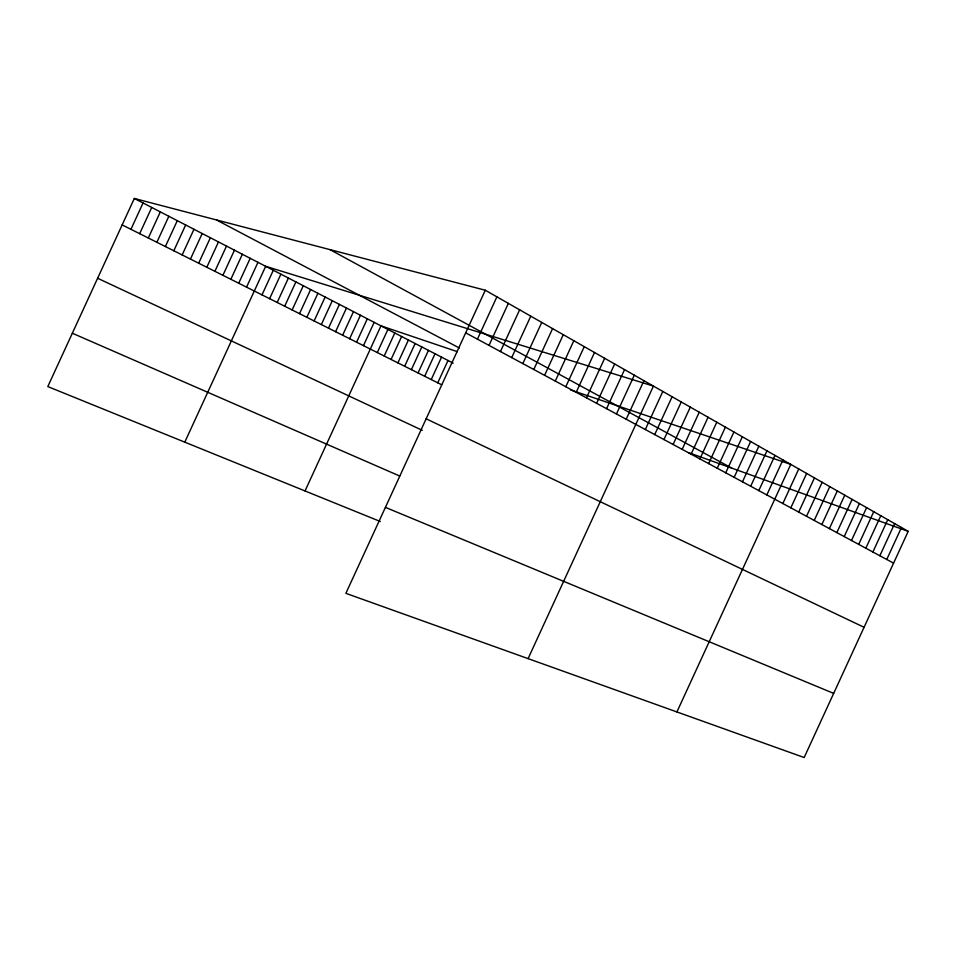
<?xml version="1.0" encoding="UTF-8"?>
<svg xmlns="http://www.w3.org/2000/svg" width="956" height="956" viewBox="0 0 956 956"><rect width="100%" height="100%" fill="white"/><g stroke="black" fill="none" stroke-linecap="round" stroke-linejoin="round"><path stroke-width="1.43" d="M485.29 290.23L345.869 593.341L804.163 757.534L908.2 531.345L485.29 290.23L134.318 198.466L47.8 386.571L380.333 521.51M130.948 229.309L143.053 202.983M139.672 233.682L151.729 207.464M148.311 238.008L160.321 211.897M156.892 242.286L168.842 216.295M165.388 246.54L177.29 220.657M173.813 250.759L185.667 224.983M182.166 254.941L193.972 229.273M190.447 259.088L202.206 233.527M198.669 263.199L210.368 237.745M206.807 267.274L218.47 241.928M214.897 271.313L226.5 246.074M222.903 275.316L234.459 250.185M230.85 279.295L242.358 254.272M238.725 283.239L250.197 258.311M246.552 287.147L257.965 262.326M184.783 442.162L265.672 266.306L653.438 386.093L528.094 658.624M261.992 294.878L273.32 270.249M269.616 298.69L280.897 274.169M277.18 302.478L288.413 278.053M284.685 306.231L295.882 281.901M292.142 309.959L303.279 285.725M299.527 313.652L310.628 289.525M306.852 317.32L317.906 293.277M314.118 320.953L325.136 297.017M321.335 324.562L332.306 300.722M328.494 328.147L339.416 304.39M335.592 331.696L346.478 308.035M342.642 335.221L353.481 311.656M349.633 338.723L360.436 315.241M356.576 342.2L367.331 318.802M363.459 345.642L374.178 322.339M305.024 490.954L380.966 325.853L457.386 351.677M377.273 352.549L387.909 329.438M384.204 356.014L394.792 332.987M391.076 359.456L401.628 336.524M397.899 362.874L408.415 340.025M404.675 366.256L415.143 343.503M411.391 369.625L421.823 346.944M418.059 372.96L428.455 350.374M424.679 376.27L435.028 353.768M431.24 379.556L441.553 357.138M437.752 382.818L448.029 360.484M477.438 339.165L496.893 296.838M489.018 345.391L508.341 303.363M500.442 351.545L519.634 309.804M511.711 357.604L530.771 316.149M522.824 363.591L541.753 322.423M533.783 369.494L552.592 328.601M544.597 375.314L563.287 334.696M555.281 381.062L573.839 340.706M565.809 386.726L584.247 346.646M576.205 392.319L594.524 352.501M586.458 397.839L604.658 358.285M596.592 403.289L614.672 363.985M606.582 408.678L624.555 369.625M616.453 413.984L634.306 375.182M626.204 419.23L643.938 380.679M645.324 429.519L662.831 391.446M654.705 434.574L672.104 396.74M663.966 439.557L681.27 401.962M673.12 444.48L690.304 407.113M682.166 449.356L699.242 412.203M691.092 454.16L708.073 417.246M699.912 458.904L716.785 422.217M708.623 463.6L725.401 427.129M717.239 468.237L733.921 431.981M725.747 472.814L742.334 436.773M734.16 477.343L750.639 441.517M742.477 481.812L758.849 446.189M750.687 486.234L766.975 450.826M758.801 490.607L774.993 455.403M766.832 494.921L782.928 459.92M676.908 711.945L790.767 464.389L570.421 389.893M782.845 503.537L798.75 468.942M790.827 507.839L806.649 473.447M798.714 512.093L814.452 477.892M806.517 516.288L822.16 482.29M814.237 520.434L829.784 486.628M821.861 524.545L837.313 490.93M829.39 528.596L844.769 495.172M836.847 532.611L852.131 499.379M844.22 536.579L859.42 503.525M851.497 540.499L866.614 507.636M858.715 544.37L873.736 511.699M865.837 548.206L880.787 515.714M872.888 552.006L887.754 519.682M879.855 555.759L894.637 523.613M886.75 559.475L901.46 527.497M688.356 452.57L908.2 531.345M385.411 507.373L833.668 693.387M72.333 333.226L399.668 476.016M97.62 278.256L422.277 430.32M426.149 418.8L864.069 627.291M122.153 224.911L441.636 384.754M134.318 198.466L453.168 363.137M216.474 219.952L459.286 347.972M465.692 332.843L893.573 563.144M329.987 249.624L731.806 468.141"/></g></svg>
